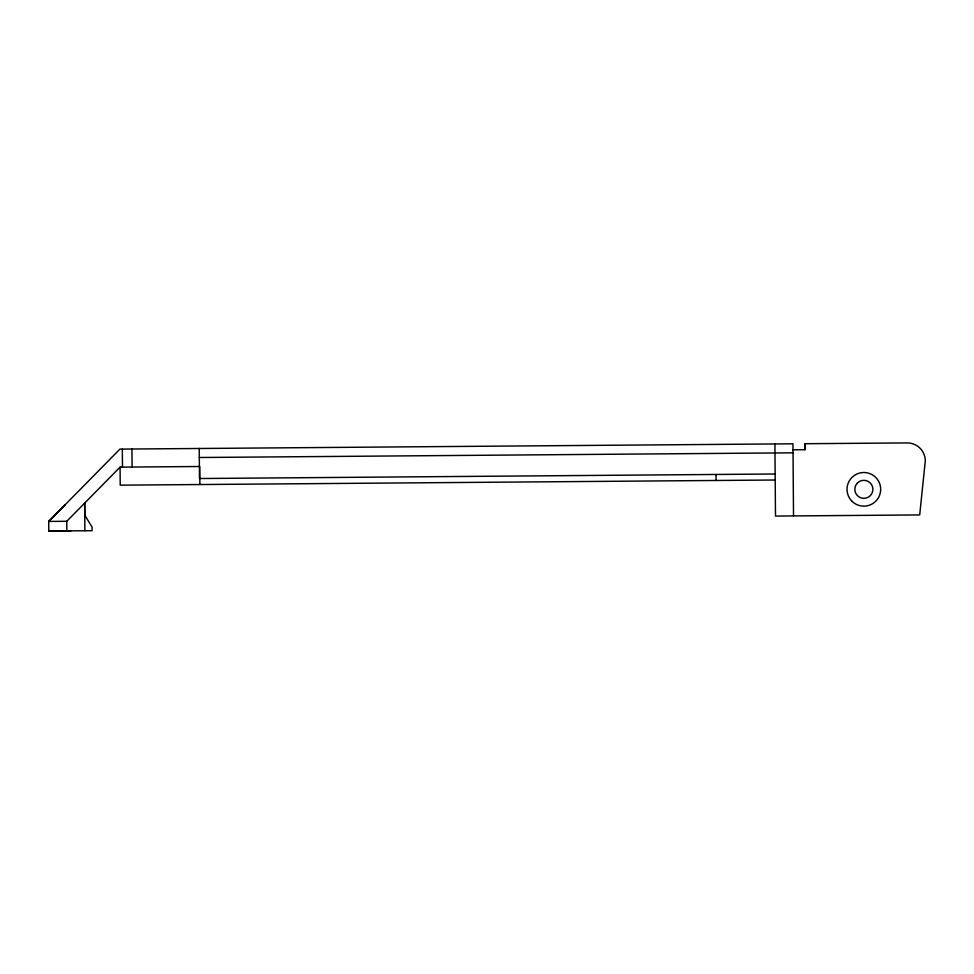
<?xml version="1.0" encoding="UTF-8"?>
<svg xmlns="http://www.w3.org/2000/svg" width="974" height="974" viewBox="0 0 974 974"><rect width="100%" height="100%" fill="white"/><g stroke="black" fill="none" stroke-linecap="round" stroke-linejoin="round"><path stroke-width="1.46" d="M48.7 521.467L119.936 449.111L792.958 443.815L793.518 515.916M199.877 484.528L199.731 466.509L120.07 467.13L66.768 521.285L66.841 530.903L48.785 531.086L48.724 521.419L64.917 504.995M48.785 531.086L70.895 530.867M792.994 449.818L805.023 449.72L804.962 443.718L907.135 442.914A18.031 18.031 0 0 1 925.3 460.799L919.699 514.929L775.487 516.062L774.914 443.949M199.317 457.5L793.019 452.825M775.158 473.997L199.487 478.526L199.244 448.478M775.219 480.012L120.216 485.162L120.082 467.13M48.737 521.419L66.768 521.285M48.81 531.037L92.092 530.696L92.055 527.092L84.75 515.124M804.974 443.718L805.023 449.72M716.012 474.46L716.06 480.474M131.94 449.014L132.087 467.033M122.334 449.087L122.468 467.118M84.762 516.208L84.665 503.108L84.872 530.757M857.449 483.007L856.024 484.882A9.01 9.01 0 0 0 856.085 493.891L857.546 495.754A9.01 9.01 0 0 0 870.281 495.644L871.718 493.769A9.01 9.01 0 0 0 871.633 484.76L870.184 482.897A9.01 9.01 0 0 0 857.437 483.007M852.055 501.318A16.826 16.826 0 0 0 880.143 493.55A16.826 16.826 0 0 0 859.372 473.108A16.826 16.826 0 0 0 852.055 501.318"/></g></svg>
